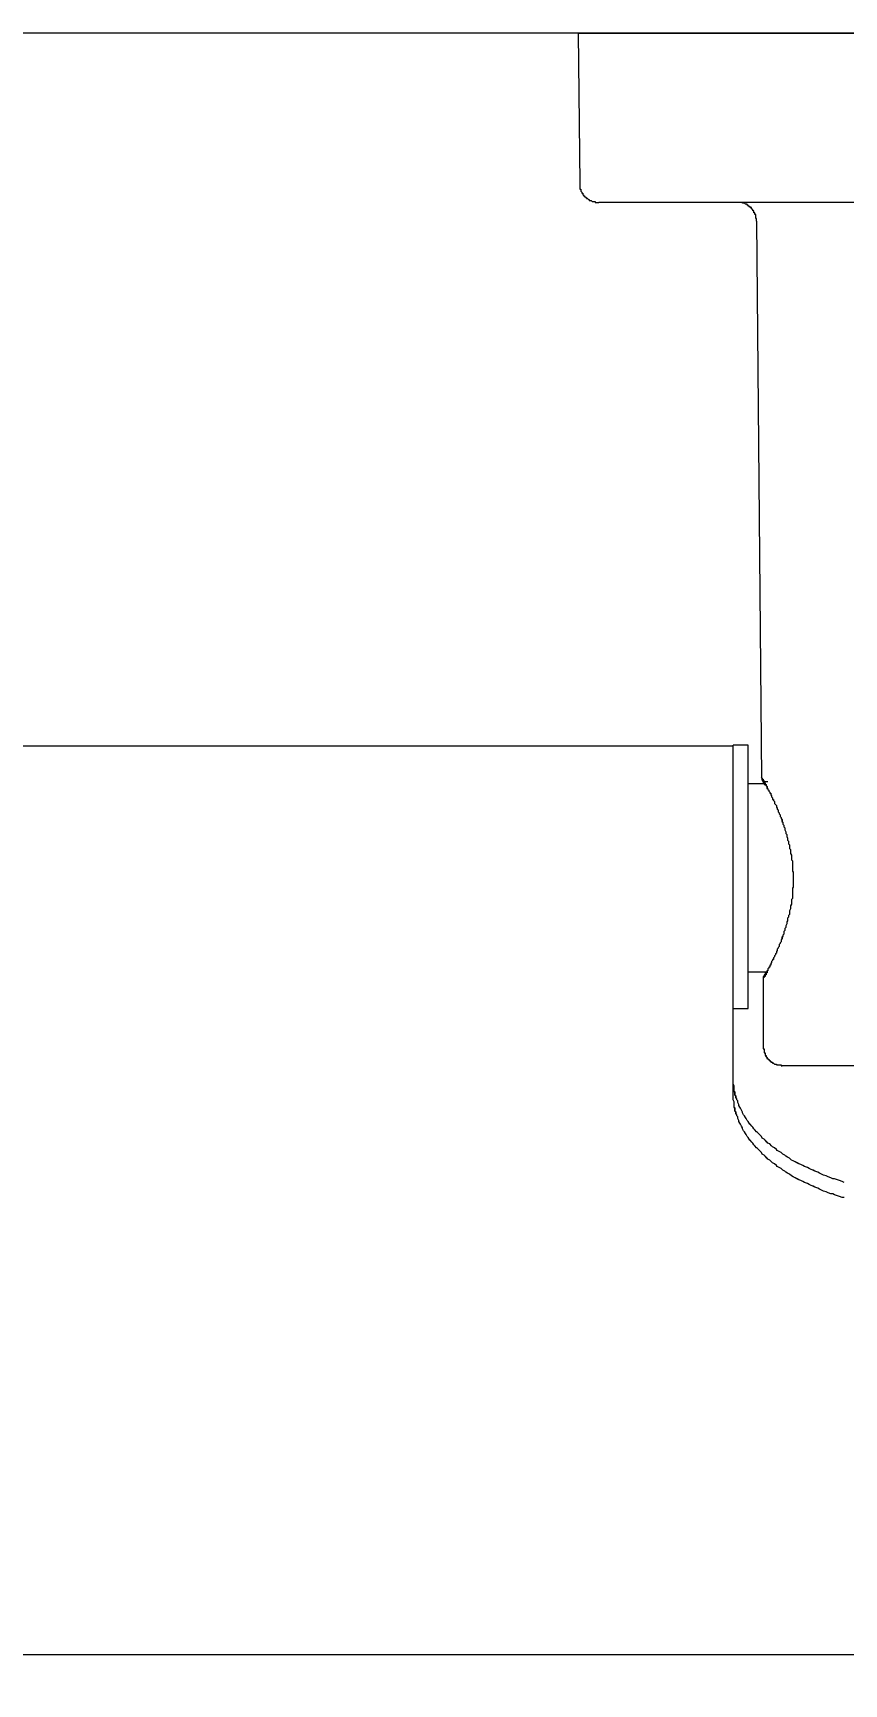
# Model space of a CAD drawing. Header units: millimetres. Extents: x -8913 to 62688, y -13000 to 43000.
# Drawn here: x 40619 to 40664.3, y 15082.8 to 15175 of the extents above; entities that cross this region are included whole.
import ezdxf

# ---------------------------------------------------------------- set-up
doc = ezdxf.new("R2010")
doc.units = ezdxf.units.MM
doc.header["$MEASUREMENT"] = 0
doc.header["$PDMODE"] = 1
for name, color, linetype, lineweight in [('07--DIM-2', 2, 'Continuous', 25), ('1735 X DT-5BR-FFP$0$M--PLASTER-0', 8, 'Continuous', 9), ('1735 X DT-5BR-FFP$0$N--SANITARY-2', 9, 'Continuous', 18), ('N--DRAINPOINT', 251, 'Continuous', 18), ('N--SANITARY-1', 9, 'Continuous', 18), ('Z--X-REF', 7, 'Continuous', 0)]:
    doc.layers.add(name, color=color, linetype=linetype, lineweight=lineweight)
doc.styles.add('ISO', font='isocp2.shx', dxfattribs={"width": 0.8})
doc.dimstyles.new('1-100_AR', dxfattribs={"dimtxt": 225, "dimasz": 100, "dimexe": 100, "dimexo": 100, "dimgap": 0, "dimtad": 0, "dimdec": 0, "dimzin": 12, "dimdsep": 46, "dimtxsty": 'ISO', "dimblk": 'ARCHTICK', "dimcen": 100, "dimdle": 100, "dimclrd": 8, "dimclre": 9, "dimclrt": 2, "dimadec": 0, "dimazin": 0, "dimtfac": 1, "dimtdec": 0, "dimtmove": 0, "dimatfit": 2, "dimldrblk": 'ARCHTICK', "dimfxl": 1, "dimtvp": 0.75, "dimtolj": 1, "dimtzin": 12, "dimlwd": 9, "dimlwe": 9, "dimarcsym": 0})

# ---------------------------------------------------------------- blocks, each defined once
blk = doc.blocks.new('1735 X DT-5BR-FFP$0$A$C491B616C')
at = {"lineweight": 9, "ltscale": 5}
for points in [[(-35.2, 0), (-35.03, -13.64)], [(-35.2, 0), (32.71, 0)], [(-35.03, -13.64), (-35.03, -13.73), (-35.03, -13.81), (-35.03, -13.9), (-35.03, -13.98), (-35.03, -14.07), (-35.03, -14.15), (-34.94, -14.15), (-34.94, -14.24), (-34.94, -14.32), (-34.86, -14.41), (-34.86, -14.5), (-34.77, -14.5), (-34.77, -14.58), (-34.77, -14.67), (-34.69, -14.67), (-34.69, -14.75), (-34.6, -14.75), (-34.6, -14.84), (-34.52, -14.84), (-34.52, -14.92), (-34.43, -14.92), (-34.43, -15.01), (-34.35, -15.01), (-34.26, -15.09), (-34.18, -15.09), (-34.18, -15.18), (-34.09, -15.18), (-34, -15.18), (-33.92, -15.26), (-33.83, -15.26), (-33.75, -15.26), (-33.66, -15.26), (-33.66, -15.35), (-33.58, -15.35), (-33.49, -15.35), (-33.41, -15.35), (-33.32, -15.35)], [(-1.2, -15.35), (-33.32, -15.35)], [(-19.01, -17.05), (-19.01, -16.97), (-19.01, -16.88), (-19.01, -16.8), (-19.09, -16.8), (-19.09, -16.71), (-19.09, -16.63), (-19.09, -16.54), (-19.09, -16.46), (-19.18, -16.46), (-19.18, -16.37), (-19.18, -16.29), (-19.26, -16.29), (-19.26, -16.2), (-19.26, -16.12), (-19.35, -16.12), (-19.35, -16.03), (-19.44, -15.95), (-19.44, -15.86), (-19.52, -15.86), (-19.52, -15.78), (-19.61, -15.78), (-19.69, -15.69), (-19.78, -15.69), (-19.78, -15.6), (-19.86, -15.6), (-19.86, -15.52), (-19.95, -15.52), (-20.03, -15.52), (-20.12, -15.43), (-20.2, -15.43), (-20.29, -15.43), (-20.29, -15.35), (-20.37, -15.35), (-20.46, -15.35), (-20.54, -15.35), (-20.63, -15.35), (-20.71, -15.35)], [(-19.01, -17.05), (-18.58, -67.53)], [(-21.14, -64.64), (-86.15, -64.64)], [(-19.78, -64.55), (-21.14, -64.55)], [(-21.14, -76.57), (-21.14, -64.55)], [(-19.78, -88.43), (-19.78, -64.55)], [(-18.24, -68.05), (-19.78, -68.05)], [(-18.5, -67.53), (-18.58, -67.45), (-18.58, -67.53), (-18.5, -67.53), (-18.5, -67.62), (-18.41, -67.62), (-18.41, -67.7), (-18.41, -67.79), (-18.33, -67.79), (-18.33, -67.88), (-18.33, -67.96), (-18.24, -67.96), (-18.24, -68.05), (-18.16, -68.13), (-18.16, -68.22), (-18.07, -68.3), (-18.07, -68.39), (-18.07, -68.47), (-17.99, -68.47), (-17.99, -68.56), (-17.9, -68.64), (-17.9, -68.73), (-17.82, -68.81), (-17.82, -68.9), (-17.73, -68.9), (-17.73, -68.98), (-17.73, -69.07), (-17.65, -69.16), (-17.65, -69.24), (-17.56, -69.32), (-17.56, -69.41), (-17.56, -69.49), (-17.48, -69.49), (-17.48, -69.58), (-17.39, -69.67), (-17.39, -69.75), (-17.39, -69.84), (-17.3, -69.92), (-17.22, -70.01), (-17.22, -70.09), (-17.22, -70.18), (-17.14, -70.26), (-17.14, -70.35), (-17.05, -70.43), (-17.05, -70.52), (-17.05, -70.6), (-16.97, -70.69), (-16.97, -70.78), (-16.88, -70.86), (-16.88, -70.94), (-16.88, -71.03), (-16.79, -71.12), (-16.79, -71.2), (-16.71, -71.29), (-16.71, -71.37), (-16.71, -71.46), (-16.62, -71.54), (-16.62, -71.71), (-16.54, -71.8), (-16.54, -71.88), (-16.54, -71.97), (-16.45, -72.05), (-16.45, -72.14), (-16.45, -72.22), (-16.37, -72.4), (-16.37, -72.48), (-16.37, -72.57), (-16.28, -72.65), (-16.28, -72.74), (-16.28, -72.82), (-16.2, -72.99), (-16.2, -73.08), (-16.2, -73.16), (-16.11, -73.25), (-16.11, -73.42), (-16.11, -73.5), (-16.03, -73.59), (-16.03, -73.67), (-16.03, -73.85), (-16.03, -73.93), (-15.94, -74.01), (-15.94, -74.19), (-15.94, -74.27), (-15.94, -74.36), (-15.86, -74.53), (-15.86, -74.61), (-15.86, -74.7), (-15.86, -74.87), (-15.86, -74.95), (-15.77, -75.04), (-15.77, -75.21), (-15.77, -75.29), (-15.77, -75.38), (-15.77, -75.55), (-15.77, -75.64), (-15.77, -75.72), (-15.77, -75.89), (-15.77, -75.98), (-15.69, -76.06), (-15.69, -76.23), (-15.69, -76.32), (-15.69, -76.49), (-15.69, -76.57), (-15.69, -76.66), (-15.69, -76.83), (-15.69, -76.92), (-15.69, -77), (-15.69, -77.17), (-15.69, -77.26), (-15.69, -77.43), (-15.77, -77.51), (-15.77, -77.6), (-15.77, -77.77), (-15.77, -77.85), (-15.77, -77.94), (-15.77, -78.11), (-15.77, -78.19), (-15.77, -78.28), (-15.77, -78.45), (-15.86, -78.53), (-15.86, -78.62), (-15.86, -78.79), (-15.86, -78.88), (-15.86, -78.96), (-15.94, -79.13), (-15.94, -79.22), (-15.94, -79.3), (-15.94, -79.39), (-16.03, -79.56), (-16.03, -79.64), (-16.03, -79.73), (-16.03, -79.9), (-16.11, -79.98), (-16.11, -80.07), (-16.11, -80.15), (-16.2, -80.24), (-16.2, -80.41), (-16.2, -80.49), (-16.28, -80.58), (-16.28, -80.67), (-16.28, -80.75), (-16.37, -80.92), (-16.37, -81.01), (-16.37, -81.09), (-16.45, -81.18), (-16.45, -81.26), (-16.45, -81.35), (-16.54, -81.43), (-16.54, -81.6), (-16.54, -81.69), (-16.62, -81.77), (-16.62, -81.86), (-16.71, -81.95), (-16.71, -82.03), (-16.71, -82.12), (-16.79, -82.2), (-16.79, -82.29), (-16.79, -82.37), (-16.88, -82.46), (-16.88, -82.54), (-16.97, -82.63), (-16.97, -82.71), (-16.97, -82.8), (-17.05, -82.88), (-17.05, -82.97), (-17.14, -83.05), (-17.14, -83.14), (-17.14, -83.22), (-17.22, -83.22), (-17.22, -83.31), (-17.22, -83.4), (-17.3, -83.48), (-17.3, -83.56), (-17.39, -83.65), (-17.39, -83.74), (-17.48, -83.82), (-17.48, -83.91), (-17.48, -83.99), (-17.56, -83.99), (-17.56, -84.08), (-17.65, -84.16), (-17.65, -84.25), (-17.73, -84.33), (-17.73, -84.42), (-17.73, -84.5), (-17.82, -84.5), (-17.82, -84.59), (-17.82, -84.67), (-17.9, -84.67), (-17.9, -84.76), (-17.99, -84.84), (-17.99, -84.93), (-17.99, -85.01), (-18.07, -85.01), (-18.07, -85.1), (-18.07, -85.19), (-18.16, -85.19), (-18.16, -85.27), (-18.16, -85.36), (-18.24, -85.36), (-18.24, -85.44), (-18.24, -85.53), (-18.33, -85.53), (-18.33, -85.61), (-18.41, -85.61), (-18.41, -85.7)], [(-21.14, -85.78), (-21.14, -76.57)], [(-19.78, -85.1), (-18.07, -85.1)], [(-18.24, -85.19), (-18.24, -85.27), (-18.24, -85.36), (-18.33, -85.36), (-18.33, -85.44), (-18.33, -85.53), (-18.41, -85.53), (-18.41, -85.61), (-18.41, -85.7)], [(-21.14, -95.84), (-21.14, -85.78)], [(-18.41, -85.7), (-18.41, -91.92)], [(-21.14, -88.43), (-19.78, -88.43)], [(-18.41, -91.92), (-18.41, -92.01), (-18.41, -92.09), (-18.33, -92.09), (-18.33, -92.18), (-18.33, -92.26), (-18.33, -92.35), (-18.33, -92.43), (-18.24, -92.43), (-18.24, -92.52), (-18.24, -92.6), (-18.24, -92.69), (-18.16, -92.69), (-18.16, -92.77), (-18.07, -92.86), (-18.07, -92.95), (-17.99, -92.95), (-17.99, -93.03), (-17.9, -93.03), (-17.9, -93.12), (-17.82, -93.12), (-17.82, -93.2), (-17.73, -93.2), (-17.73, -93.29), (-17.65, -93.29), (-17.56, -93.29), (-17.56, -93.37), (-17.48, -93.37), (-17.39, -93.46), (-17.3, -93.46), (-17.22, -93.46), (-17.22, -93.54), (-17.14, -93.54), (-17.05, -93.54), (-16.97, -93.54), (-16.88, -93.54), (-16.79, -93.54), (-16.79, -93.63), (-16.71, -93.63)], [(-1.2, -93.63), (-16.71, -93.63)], [(-11.08, -104.2), (-11.26, -104.12), (-11.51, -104.03), (-11.68, -103.95), (-11.94, -103.86), (-12.11, -103.86), (-12.28, -103.77), (-12.53, -103.69), (-12.7, -103.6), (-12.96, -103.52), (-13.13, -103.43), (-13.3, -103.35), (-13.47, -103.26), (-13.73, -103.18), (-13.9, -103.09), (-14.07, -103.01), (-14.24, -102.92), (-14.41, -102.84), (-14.66, -102.75), (-14.83, -102.67), (-15.01, -102.58), (-15.18, -102.5), (-15.35, -102.41), (-15.51, -102.32), (-15.69, -102.24), (-15.86, -102.16), (-16.03, -101.98), (-16.2, -101.9), (-16.37, -101.81), (-16.45, -101.73), (-16.62, -101.64), (-16.79, -101.47), (-16.97, -101.39), (-17.14, -101.3), (-17.22, -101.22), (-17.39, -101.04), (-17.56, -100.96), (-17.65, -100.88), (-17.82, -100.7), (-17.99, -100.62), (-18.07, -100.53), (-18.24, -100.36), (-18.33, -100.28), (-18.5, -100.19), (-18.58, -100.02), (-18.67, -99.94), (-18.84, -99.77), (-18.92, -99.68), (-19.01, -99.6), (-19.18, -99.43), (-19.26, -99.34), (-19.35, -99.17), (-19.44, -99.08), (-19.61, -98.91), (-19.69, -98.83), (-19.78, -98.66), (-19.86, -98.57), (-19.95, -98.4), (-20.03, -98.32), (-20.12, -98.15), (-20.2, -98.06), (-20.29, -97.89), (-20.29, -97.81), (-20.37, -97.63), (-20.46, -97.47), (-20.54, -97.38), (-20.63, -97.21), (-20.63, -97.12), (-20.71, -96.95), (-20.71, -96.78), (-20.8, -96.7), (-20.8, -96.61), (-20.88, -96.53), (-20.88, -96.44), (-20.88, -96.36), (-20.97, -96.27), (-20.97, -96.19), (-20.97, -96.1), (-20.97, -96.01), (-21.05, -95.93), (-21.05, -95.84), (-21.05, -95.76), (-21.05, -95.67), (-21.05, -95.59), (-21.05, -95.42), (-21.14, -95.25), (-21.14, -95.16), (-21.14, -94.99), (-21.14, -94.82), (-21.14, -94.74), (-21.14, -94.4)], [(-11.08, -105.57), (-11.26, -105.57), (-11.51, -105.48), (-11.68, -105.4), (-11.94, -105.31), (-12.11, -105.22), (-12.28, -105.22), (-12.53, -105.14), (-12.7, -105.05), (-12.96, -104.97), (-13.13, -104.88), (-13.3, -104.8), (-13.47, -104.71), (-13.73, -104.63), (-13.9, -104.54), (-14.07, -104.46), (-14.24, -104.37), (-14.41, -104.29), (-14.66, -104.2), (-14.83, -104.12), (-15.01, -104.03), (-15.18, -103.95), (-15.35, -103.86), (-15.51, -103.77), (-15.69, -103.69), (-15.86, -103.6), (-16.03, -103.43), (-16.2, -103.35), (-16.37, -103.26), (-16.45, -103.18), (-16.62, -103.09), (-16.79, -102.92), (-16.97, -102.84), (-17.14, -102.75), (-17.22, -102.67), (-17.39, -102.5), (-17.56, -102.41), (-17.65, -102.32), (-17.82, -102.16), (-17.99, -102.07), (-18.07, -101.98), (-18.24, -101.81), (-18.33, -101.73), (-18.5, -101.64), (-18.58, -101.47), (-18.67, -101.39), (-18.84, -101.22), (-18.92, -101.13), (-19.01, -101.04), (-19.18, -100.88), (-19.26, -100.79), (-19.35, -100.62), (-19.44, -100.53), (-19.61, -100.36), (-19.69, -100.28), (-19.78, -100.11), (-19.86, -100.02), (-19.95, -99.85), (-20.03, -99.77), (-20.12, -99.6), (-20.2, -99.51), (-20.29, -99.34), (-20.29, -99.25), (-20.37, -99.08), (-20.46, -98.91), (-20.54, -98.83), (-20.63, -98.66), (-20.63, -98.57), (-20.71, -98.4), (-20.71, -98.23), (-20.8, -98.15), (-20.8, -98.06), (-20.88, -97.98), (-20.88, -97.89), (-20.88, -97.81), (-20.97, -97.72), (-20.97, -97.63), (-20.97, -97.55), (-20.97, -97.47), (-21.05, -97.38), (-21.05, -97.29), (-21.05, -97.21), (-21.05, -97.12), (-21.05, -97.04), (-21.05, -96.87), (-21.14, -96.7), (-21.14, -96.61), (-21.14, -96.44), (-21.14, -96.27), (-21.14, -96.19), (-21.14, -95.84)], [(97.29, -147.01), (-99.69, -147.01)]]:
    blk.add_lwpolyline(points, dxfattribs=at)
blk.add_open_spline([(-17.99, -67.88), (-17.99, -67.88), (-18.07, -67.88), (-18.07, -67.88), (-18.07, -67.88), (-18.16, -67.88), (-18.16, -67.88), (-18.16, -67.88), (-18.24, -67.88), (-18.24, -67.88), (-18.24, -67.88), (-18.33, -67.88), (-18.33, -67.88), (-18.33, -67.88), (-18.33, -67.79), (-18.33, -67.79), (-18.33, -67.79), (-18.41, -67.79), (-18.41, -67.79), (-18.41, -67.79), (-18.41, -67.7), (-18.41, -67.7), (-18.41, -67.7), (-18.5, -67.7), (-18.5, -67.7), (-18.5, -67.7), (-18.5, -67.62), (-18.5, -67.62), (-18.5, -67.62), (-18.5, -67.7), (-18.5, -67.7), (-18.5, -67.7), (-18.5, -67.79), (-18.5, -67.79), (-18.5, -67.79), (-18.41, -67.79), (-18.41, -67.79), (-18.41, -67.79), (-18.41, -67.88), (-18.41, -67.88), (-18.41, -67.88), (-18.41, -67.96), (-18.41, -67.96), (-18.41, -67.96), (-18.33, -67.96), (-18.33, -67.96), (-18.33, -67.96), (-18.33, -68.05), (-18.33, -68.05), (-18.33, -68.05), (-18.33, -68.13), (-18.33, -68.13), (-18.33, -68.13), (-18.24, -68.13), (-18.24, -68.13)], degree=3, knots=[0, 0, 0, 0, 1, 1, 1, 2, 2, 2, 3, 3, 3, 4, 4, 4, 5, 5, 5, 6, 6, 6, 7, 7, 7, 8, 8, 8, 9, 9, 9, 10, 10, 10, 11, 11, 11, 12, 12, 12, 13, 13, 13, 14, 14, 14, 15, 15, 15, 16, 16, 16, 17, 17, 17, 18, 18, 18, 18], dxfattribs=at)
blk = doc.blocks.new('1735 X DT-5BR-FFP')
at = {"layer": '1735 X DT-5BR-FFP$0$M--PLASTER-0'}
blk.add_lwpolyline([(5975.004, 14250.02), (5975.004, 15175.022), (3275, 15175.022), (3275, 14050.025)], dxfattribs=at)
at = {"layer": '1735 X DT-5BR-FFP$0$N--SANITARY-2', "xscale": 0.6161137440758294, "yscale": 0.6161137440758294, "zscale": 0.6161137440758294}
blk.add_blockref('1735 X DT-5BR-FFP$0$A$C491B616C', (4883.618, 15175.022), dxfattribs=at)
blk = doc.blocks.new('_ArchTick')
at = {"color": 0, "const_width": 0.15}
blk.add_lwpolyline([(-0.5, -0.5), (0.5, 0.5)], dxfattribs=at)
blk = doc.blocks.new('*D151')
at = {"layer": '07--DIM-2', "color": 9, "lineweight": 9, "transparency": 16777216}
for p, q in [((39037.501, 15099.996), (39037.501, 14486.981)), ((41787.506, 15099.996), (41787.506, 14486.981))]:
    blk.add_line(p, q, dxfattribs=at)
at = {"layer": '07--DIM-2', "color": 8, "lineweight": 9, "transparency": 16777216}
blk.add_line((38937.501, 14586.981), (41887.506, 14586.981), dxfattribs=at)
at = {"layer": 'Defpoints', "color": 0, "transparency": 16777216}
for p in [(39037.501, 15199.996), (41787.506, 15199.996), (41787.506, 14586.981)]:
    blk.add_point(p, dxfattribs=at)
at = {"layer": '07--DIM-2', "color": 8, "lineweight": 9, "transparency": 16777216, "xscale": 100, "yscale": 100, "zscale": 100, "rotation": 180}
blk.add_blockref('_ArchTick', (39037.501, 14586.981), dxfattribs=at)
at = {"layer": '07--DIM-2', "color": 8, "lineweight": 9, "transparency": 16777216, "xscale": 100, "yscale": 100, "zscale": 100}
blk.add_blockref('_ArchTick', (41787.506, 14586.981), dxfattribs=at)
at = {"layer": '07--DIM-2', "color": 2, "transparency": 16777216, "insert": (40412.503, 14755.765), "char_height": 225, "attachment_point": 5, "style": 'ISO'}
blk.add_mtext('\\A1;2750', dxfattribs=at)
blk = doc.blocks.new('A$C491B616C')
at = {"lineweight": 9, "ltscale": 5}
for points in [[(-35.2, 0), (-35.03, -13.64)], [(-35.2, 0), (32.71, 0)], [(-35.03, -13.64), (-35.03, -13.73), (-35.03, -13.81), (-35.03, -13.9), (-35.03, -13.98), (-35.03, -14.07), (-35.03, -14.15), (-34.94, -14.15), (-34.94, -14.24), (-34.94, -14.32), (-34.86, -14.41), (-34.86, -14.5), (-34.77, -14.5), (-34.77, -14.58), (-34.77, -14.67), (-34.69, -14.67), (-34.69, -14.75), (-34.6, -14.75), (-34.6, -14.84), (-34.52, -14.84), (-34.52, -14.92), (-34.43, -14.92), (-34.43, -15.01), (-34.35, -15.01), (-34.26, -15.09), (-34.18, -15.09), (-34.18, -15.18), (-34.09, -15.18), (-34, -15.18), (-33.92, -15.26), (-33.83, -15.26), (-33.75, -15.26), (-33.66, -15.26), (-33.66, -15.35), (-33.58, -15.35), (-33.49, -15.35), (-33.41, -15.35), (-33.32, -15.35)], [(-1.2, -15.35), (-33.32, -15.35)], [(-19.01, -17.05), (-19.01, -16.97), (-19.01, -16.88), (-19.01, -16.8), (-19.09, -16.8), (-19.09, -16.71), (-19.09, -16.63), (-19.09, -16.54), (-19.09, -16.46), (-19.18, -16.46), (-19.18, -16.37), (-19.18, -16.29), (-19.26, -16.29), (-19.26, -16.2), (-19.26, -16.12), (-19.35, -16.12), (-19.35, -16.03), (-19.44, -15.95), (-19.44, -15.86), (-19.52, -15.86), (-19.52, -15.78), (-19.61, -15.78), (-19.69, -15.69), (-19.78, -15.69), (-19.78, -15.6), (-19.86, -15.6), (-19.86, -15.52), (-19.95, -15.52), (-20.03, -15.52), (-20.12, -15.43), (-20.2, -15.43), (-20.29, -15.43), (-20.29, -15.35), (-20.37, -15.35), (-20.46, -15.35), (-20.54, -15.35), (-20.63, -15.35), (-20.71, -15.35)], [(-19.01, -17.05), (-18.58, -67.53)], [(-21.14, -64.64), (-86.15, -64.64)], [(-19.78, -64.55), (-21.14, -64.55)], [(-21.14, -76.57), (-21.14, -64.55)], [(-19.78, -88.43), (-19.78, -64.55)], [(-18.24, -68.05), (-19.78, -68.05)], [(-18.5, -67.53), (-18.58, -67.45), (-18.58, -67.53), (-18.5, -67.53), (-18.5, -67.62), (-18.41, -67.62), (-18.41, -67.7), (-18.41, -67.79), (-18.33, -67.79), (-18.33, -67.88), (-18.33, -67.96), (-18.24, -67.96), (-18.24, -68.05), (-18.16, -68.13), (-18.16, -68.22), (-18.07, -68.3), (-18.07, -68.39), (-18.07, -68.47), (-17.99, -68.47), (-17.99, -68.56), (-17.9, -68.64), (-17.9, -68.73), (-17.82, -68.81), (-17.82, -68.9), (-17.73, -68.9), (-17.73, -68.98), (-17.73, -69.07), (-17.65, -69.16), (-17.65, -69.24), (-17.56, -69.32), (-17.56, -69.41), (-17.56, -69.49), (-17.48, -69.49), (-17.48, -69.58), (-17.39, -69.67), (-17.39, -69.75), (-17.39, -69.84), (-17.3, -69.92), (-17.22, -70.01), (-17.22, -70.09), (-17.22, -70.18), (-17.14, -70.26), (-17.14, -70.35), (-17.05, -70.43), (-17.05, -70.52), (-17.05, -70.6), (-16.97, -70.69), (-16.97, -70.78), (-16.88, -70.86), (-16.88, -70.94), (-16.88, -71.03), (-16.79, -71.12), (-16.79, -71.2), (-16.71, -71.29), (-16.71, -71.37), (-16.71, -71.46), (-16.62, -71.54), (-16.62, -71.71), (-16.54, -71.8), (-16.54, -71.88), (-16.54, -71.97), (-16.45, -72.05), (-16.45, -72.14), (-16.45, -72.22), (-16.37, -72.4), (-16.37, -72.48), (-16.37, -72.57), (-16.28, -72.65), (-16.28, -72.74), (-16.28, -72.82), (-16.2, -72.99), (-16.2, -73.08), (-16.2, -73.16), (-16.11, -73.25), (-16.11, -73.42), (-16.11, -73.5), (-16.03, -73.59), (-16.03, -73.67), (-16.03, -73.85), (-16.03, -73.93), (-15.94, -74.01), (-15.94, -74.19), (-15.94, -74.27), (-15.94, -74.36), (-15.86, -74.53), (-15.86, -74.61), (-15.86, -74.7), (-15.86, -74.87), (-15.86, -74.95), (-15.77, -75.04), (-15.77, -75.21), (-15.77, -75.29), (-15.77, -75.38), (-15.77, -75.55), (-15.77, -75.64), (-15.77, -75.72), (-15.77, -75.89), (-15.77, -75.98), (-15.69, -76.06), (-15.69, -76.23), (-15.69, -76.32), (-15.69, -76.49), (-15.69, -76.57), (-15.69, -76.66), (-15.69, -76.83), (-15.69, -76.92), (-15.69, -77), (-15.69, -77.17), (-15.69, -77.26), (-15.69, -77.43), (-15.77, -77.51), (-15.77, -77.6), (-15.77, -77.77), (-15.77, -77.85), (-15.77, -77.94), (-15.77, -78.11), (-15.77, -78.19), (-15.77, -78.28), (-15.77, -78.45), (-15.86, -78.53), (-15.86, -78.62), (-15.86, -78.79), (-15.86, -78.88), (-15.86, -78.96), (-15.94, -79.13), (-15.94, -79.22), (-15.94, -79.3), (-15.94, -79.39), (-16.03, -79.56), (-16.03, -79.64), (-16.03, -79.73), (-16.03, -79.9), (-16.11, -79.98), (-16.11, -80.07), (-16.11, -80.15), (-16.2, -80.24), (-16.2, -80.41), (-16.2, -80.49), (-16.28, -80.58), (-16.28, -80.67), (-16.28, -80.75), (-16.37, -80.92), (-16.37, -81.01), (-16.37, -81.09), (-16.45, -81.18), (-16.45, -81.26), (-16.45, -81.35), (-16.54, -81.43), (-16.54, -81.6), (-16.54, -81.69), (-16.62, -81.77), (-16.62, -81.86), (-16.71, -81.95), (-16.71, -82.03), (-16.71, -82.12), (-16.79, -82.2), (-16.79, -82.29), (-16.79, -82.37), (-16.88, -82.46), (-16.88, -82.54), (-16.97, -82.63), (-16.97, -82.71), (-16.97, -82.8), (-17.05, -82.88), (-17.05, -82.97), (-17.14, -83.05), (-17.14, -83.14), (-17.14, -83.22), (-17.22, -83.22), (-17.22, -83.31), (-17.22, -83.4), (-17.3, -83.48), (-17.3, -83.56), (-17.39, -83.65), (-17.39, -83.74), (-17.48, -83.82), (-17.48, -83.91), (-17.48, -83.99), (-17.56, -83.99), (-17.56, -84.08), (-17.65, -84.16), (-17.65, -84.25), (-17.73, -84.33), (-17.73, -84.42), (-17.73, -84.5), (-17.82, -84.5), (-17.82, -84.59), (-17.82, -84.67), (-17.9, -84.67), (-17.9, -84.76), (-17.99, -84.84), (-17.99, -84.93), (-17.99, -85.01), (-18.07, -85.01), (-18.07, -85.1), (-18.07, -85.19), (-18.16, -85.19), (-18.16, -85.27), (-18.16, -85.36), (-18.24, -85.36), (-18.24, -85.44), (-18.24, -85.53), (-18.33, -85.53), (-18.33, -85.61), (-18.41, -85.61), (-18.41, -85.7)], [(-21.14, -85.78), (-21.14, -76.57)], [(-19.78, -85.1), (-18.07, -85.1)], [(-18.24, -85.19), (-18.24, -85.27), (-18.24, -85.36), (-18.33, -85.36), (-18.33, -85.44), (-18.33, -85.53), (-18.41, -85.53), (-18.41, -85.61), (-18.41, -85.7)], [(-21.14, -95.84), (-21.14, -85.78)], [(-18.41, -85.7), (-18.41, -91.92)], [(-21.14, -88.43), (-19.78, -88.43)], [(-18.41, -91.92), (-18.41, -92.01), (-18.41, -92.09), (-18.33, -92.09), (-18.33, -92.18), (-18.33, -92.26), (-18.33, -92.35), (-18.33, -92.43), (-18.24, -92.43), (-18.24, -92.52), (-18.24, -92.6), (-18.24, -92.69), (-18.16, -92.69), (-18.16, -92.77), (-18.07, -92.86), (-18.07, -92.95), (-17.99, -92.95), (-17.99, -93.03), (-17.9, -93.03), (-17.9, -93.12), (-17.82, -93.12), (-17.82, -93.2), (-17.73, -93.2), (-17.73, -93.29), (-17.65, -93.29), (-17.56, -93.29), (-17.56, -93.37), (-17.48, -93.37), (-17.39, -93.46), (-17.3, -93.46), (-17.22, -93.46), (-17.22, -93.54), (-17.14, -93.54), (-17.05, -93.54), (-16.97, -93.54), (-16.88, -93.54), (-16.79, -93.54), (-16.79, -93.63), (-16.71, -93.63)], [(-1.2, -93.63), (-16.71, -93.63)], [(-11.08, -104.2), (-11.26, -104.12), (-11.51, -104.03), (-11.68, -103.95), (-11.94, -103.86), (-12.11, -103.86), (-12.28, -103.77), (-12.53, -103.69), (-12.7, -103.6), (-12.96, -103.52), (-13.13, -103.43), (-13.3, -103.35), (-13.47, -103.26), (-13.73, -103.18), (-13.9, -103.09), (-14.07, -103.01), (-14.24, -102.92), (-14.41, -102.84), (-14.66, -102.75), (-14.83, -102.67), (-15.01, -102.58), (-15.18, -102.5), (-15.35, -102.41), (-15.51, -102.32), (-15.69, -102.24), (-15.86, -102.16), (-16.03, -101.98), (-16.2, -101.9), (-16.37, -101.81), (-16.45, -101.73), (-16.62, -101.64), (-16.79, -101.47), (-16.97, -101.39), (-17.14, -101.3), (-17.22, -101.22), (-17.39, -101.04), (-17.56, -100.96), (-17.65, -100.88), (-17.82, -100.7), (-17.99, -100.62), (-18.07, -100.53), (-18.24, -100.36), (-18.33, -100.28), (-18.5, -100.19), (-18.58, -100.02), (-18.67, -99.94), (-18.84, -99.77), (-18.92, -99.68), (-19.01, -99.6), (-19.18, -99.43), (-19.26, -99.34), (-19.35, -99.17), (-19.44, -99.08), (-19.61, -98.91), (-19.69, -98.83), (-19.78, -98.66), (-19.86, -98.57), (-19.95, -98.4), (-20.03, -98.32), (-20.12, -98.15), (-20.2, -98.06), (-20.29, -97.89), (-20.29, -97.81), (-20.37, -97.63), (-20.46, -97.47), (-20.54, -97.38), (-20.63, -97.21), (-20.63, -97.12), (-20.71, -96.95), (-20.71, -96.78), (-20.8, -96.7), (-20.8, -96.61), (-20.88, -96.53), (-20.88, -96.44), (-20.88, -96.36), (-20.97, -96.27), (-20.97, -96.19), (-20.97, -96.1), (-20.97, -96.01), (-21.05, -95.93), (-21.05, -95.84), (-21.05, -95.76), (-21.05, -95.67), (-21.05, -95.59), (-21.05, -95.42), (-21.14, -95.25), (-21.14, -95.16), (-21.14, -94.99), (-21.14, -94.82), (-21.14, -94.74), (-21.14, -94.4)], [(-11.08, -105.57), (-11.26, -105.57), (-11.51, -105.48), (-11.68, -105.4), (-11.94, -105.31), (-12.11, -105.22), (-12.28, -105.22), (-12.53, -105.14), (-12.7, -105.05), (-12.96, -104.97), (-13.13, -104.88), (-13.3, -104.8), (-13.47, -104.71), (-13.73, -104.63), (-13.9, -104.54), (-14.07, -104.46), (-14.24, -104.37), (-14.41, -104.29), (-14.66, -104.2), (-14.83, -104.12), (-15.01, -104.03), (-15.18, -103.95), (-15.35, -103.86), (-15.51, -103.77), (-15.69, -103.69), (-15.86, -103.6), (-16.03, -103.43), (-16.2, -103.35), (-16.37, -103.26), (-16.45, -103.18), (-16.62, -103.09), (-16.79, -102.92), (-16.97, -102.84), (-17.14, -102.75), (-17.22, -102.67), (-17.39, -102.5), (-17.56, -102.41), (-17.65, -102.32), (-17.82, -102.16), (-17.99, -102.07), (-18.07, -101.98), (-18.24, -101.81), (-18.33, -101.73), (-18.5, -101.64), (-18.58, -101.47), (-18.67, -101.39), (-18.84, -101.22), (-18.92, -101.13), (-19.01, -101.04), (-19.18, -100.88), (-19.26, -100.79), (-19.35, -100.62), (-19.44, -100.53), (-19.61, -100.36), (-19.69, -100.28), (-19.78, -100.11), (-19.86, -100.02), (-19.95, -99.85), (-20.03, -99.77), (-20.12, -99.6), (-20.2, -99.51), (-20.29, -99.34), (-20.29, -99.25), (-20.37, -99.08), (-20.46, -98.91), (-20.54, -98.83), (-20.63, -98.66), (-20.63, -98.57), (-20.71, -98.4), (-20.71, -98.23), (-20.8, -98.15), (-20.8, -98.06), (-20.88, -97.98), (-20.88, -97.89), (-20.88, -97.81), (-20.97, -97.72), (-20.97, -97.63), (-20.97, -97.55), (-20.97, -97.47), (-21.05, -97.38), (-21.05, -97.29), (-21.05, -97.21), (-21.05, -97.12), (-21.05, -97.04), (-21.05, -96.87), (-21.14, -96.7), (-21.14, -96.61), (-21.14, -96.44), (-21.14, -96.27), (-21.14, -96.19), (-21.14, -95.84)], [(97.29, -147.01), (-99.69, -147.01)]]:
    blk.add_lwpolyline(points, dxfattribs=at)
blk.add_open_spline([(-17.99, -67.88), (-17.99, -67.88), (-18.07, -67.88), (-18.07, -67.88), (-18.07, -67.88), (-18.16, -67.88), (-18.16, -67.88), (-18.16, -67.88), (-18.24, -67.88), (-18.24, -67.88), (-18.24, -67.88), (-18.33, -67.88), (-18.33, -67.88), (-18.33, -67.88), (-18.33, -67.79), (-18.33, -67.79), (-18.33, -67.79), (-18.41, -67.79), (-18.41, -67.79), (-18.41, -67.79), (-18.41, -67.7), (-18.41, -67.7), (-18.41, -67.7), (-18.5, -67.7), (-18.5, -67.7), (-18.5, -67.7), (-18.5, -67.62), (-18.5, -67.62), (-18.5, -67.62), (-18.5, -67.7), (-18.5, -67.7), (-18.5, -67.7), (-18.5, -67.79), (-18.5, -67.79), (-18.5, -67.79), (-18.41, -67.79), (-18.41, -67.79), (-18.41, -67.79), (-18.41, -67.88), (-18.41, -67.88), (-18.41, -67.88), (-18.41, -67.96), (-18.41, -67.96), (-18.41, -67.96), (-18.33, -67.96), (-18.33, -67.96), (-18.33, -67.96), (-18.33, -68.05), (-18.33, -68.05), (-18.33, -68.05), (-18.33, -68.13), (-18.33, -68.13), (-18.33, -68.13), (-18.24, -68.13), (-18.24, -68.13)], degree=3, knots=[0, 0, 0, 0, 1, 1, 1, 2, 2, 2, 3, 3, 3, 4, 4, 4, 5, 5, 5, 6, 6, 6, 7, 7, 7, 8, 8, 8, 9, 9, 9, 10, 10, 10, 11, 11, 11, 12, 12, 12, 13, 13, 13, 14, 14, 14, 15, 15, 15, 16, 16, 16, 17, 17, 17, 18, 18, 18, 18], dxfattribs=at)
blk = doc.blocks.new('A$C5A397BC0')
at = {"layer": 'N--SANITARY-1', "xscale": 0.6161137440758294, "yscale": 0.6161137440758294, "zscale": 0.6161137440758294}
blk.add_blockref('A$C491B616C', (-10116.382, 8725.022), dxfattribs=at)

msp = doc.modelspace()

# ---------------------------------------------------------------- block references
at = {"layer": 'Z--X-REF'}
msp.add_blockref('1735 X DT-5BR-FFP', (35787.501, 0), dxfattribs=at)

# ---------------------------------------------------------------- next in the draw order: block references
at = {"layer": 'N--DRAINPOINT'}
msp.add_blockref('A$C5A397BC0', (50787.5, 6450), dxfattribs=at)

# ---------------------------------------------------------------- next in the draw order: dimensions: what is measured, and where the dimension line sits
at = {"layer": '07--DIM-2'}
dim = msp.add_linear_dim(base=(41787.506, 14586.981), p1=(39037.501, 15199.996), p2=(41787.506, 15199.996), dimstyle='1-100_AR', dxfattribs=at)
dim.commit()
dim.dimension.update_dxf_attribs({"geometry": '*D151', "text_midpoint": (40412.503, 14755.765)})

doc.saveas('drawing.dxf')
